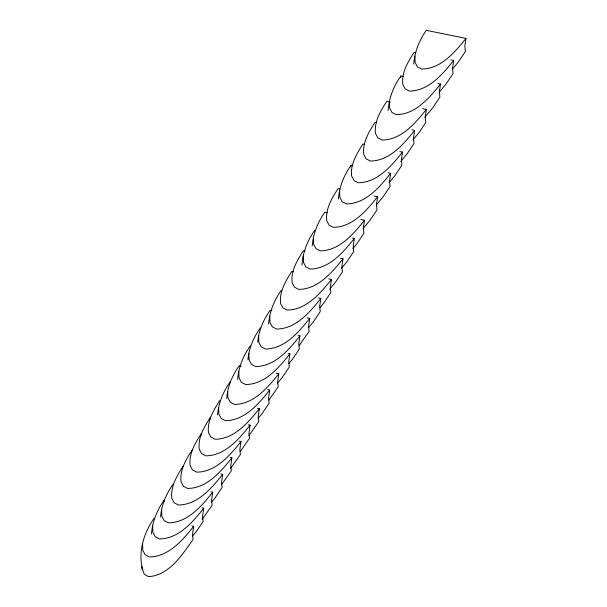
<?xml version="1.0" encoding="UTF-8"?>
<svg xmlns="http://www.w3.org/2000/svg" width="607" height="607" viewBox="0 0 607 607"><rect width="100%" height="100%" fill="white"/><g stroke="black" fill="none" stroke-linecap="round" stroke-linejoin="round"><path stroke-width="0.91" d="M154.079 518.264C143.032 533.948 136.689 555.875 144.238 574.207L148.518 576.65C169.072 575.451 182.335 554.722 193.072 539.441L192.525 534.19L193.679 526.307L191.88 525.943M151.477 533.932C152.403 521.709 157.001 510.146 164.14 500.236L163.882 501.989M160.574 516.967C161.508 505.047 166.197 493.84 173.109 484.166M201.145 435.219L201.403 433.474C195.279 442.966 188.694 453.733 190.128 465.508L192.465 469.939L196.751 472.163C215.902 472.003 229.985 455.349 241.002 441.517L239.204 441.152M210.257 418.891L210.515 417.146C204.392 426.638 197.806 437.404 199.24 449.18L201.577 453.611L205.864 455.834C225.015 455.675 239.097 439.02 250.114 425.188L248.316 424.824M201.941 507.915L203.74 508.279L202.579 516.162L203.133 521.413L196.046 531.944L192.647 536.034M217.587 414.809C218.52 402.889 223.209 391.682 230.121 382.008M210.91 491.845L212.708 492.209L211.555 500.092L212.101 505.343L202.177 519.281M226.669 398.541C227.602 386.621 232.291 375.414 239.204 365.733L241.002 366.104M220.88 473.976L222.678 474.34L221.525 482.224L222.071 487.474L214.992 498.013L211.585 502.103M237.641 379.534C238.566 367.318 243.164 355.755 250.304 345.846M230.106 457.443L231.912 457.807L230.751 465.69L231.297 470.933L221.38 484.879M247.937 359.776C248.885 348.152 253.658 337.31 260.342 327.856M241.002 441.517L239.841 449.392L240.387 454.643L230.47 468.589M257.725 342.242C258.673 330.618 263.446 319.775 270.123 310.321L271.928 310.685M250.114 425.188L248.953 433.064L249.5 438.315L240.152 451.578M268.598 324.062C269.523 311.846 274.121 300.283 281.261 290.374M257.558 408.253L259.364 408.617L258.203 416.493L258.749 421.744L248.832 435.689M267.922 389.686L269.72 390.051L268.567 397.934L269.113 403.185L262.034 413.716L258.058 418.489M276.102 373.229L278.803 373.783L277.642 381.659L278.196 386.909L268.84 400.172M301.96 264.94C302.885 252.421 307.385 240.493 314.752 230.357M288.105 353.524L289.903 353.889L288.742 361.772L289.296 367.015L282.209 377.554L277.672 383.009M312.241 245.865C313.159 233.649 317.764 222.086 324.904 212.177L327.598 212.723M298.143 335.534L299.941 335.906L298.781 343.782L299.327 349.033L292.248 359.572L288.841 363.661M307.028 317.818L309.729 318.364L308.568 326.247L309.115 331.498L299.198 345.444M318.159 297.87L320.86 298.416L319.707 306.3L320.253 311.543L313.174 322.082L308.629 327.537M338.44 198.929C339.359 186.706 343.957 175.142 351.096 165.233L352.902 165.597M328.759 278.871L331.46 279.417L330.307 287.301L330.853 292.551L323.774 303.09L319.798 307.855M350.838 166.986L351.096 165.233M340.299 258.195L343.001 258.741L341.84 266.625L342.394 271.875L335.307 282.414L329.631 289.228M352.553 238.035L354.351 238.399L353.198 246.283L353.744 251.533L346.665 262.065L341.559 268.203M360.899 219.484L364.503 220.22L363.343 228.103L363.889 233.346L356.81 243.885L352.834 248.658M388.116 110.557C389.041 98.046 393.541 86.118 400.908 75.981L403.609 76.528M374.033 195.962L377.63 196.698L376.469 204.574L377.023 209.825L369.936 220.364L363.13 228.543M400.65 77.726L400.908 75.981M388.002 172.729L390.696 173.276L389.542 181.159L390.089 186.41L383.009 196.941L376.196 205.12M413.716 64.046C414.634 51.823 419.232 40.259 426.372 30.35L465.971 38.393L464.818 46.276L465.364 51.527L458.285 62.058L452.61 68.879M399.816 151.553L402.517 152.099L401.356 159.982L401.91 165.233L394.823 175.764L389.148 182.586M411.925 129.852L414.627 130.399L413.473 138.282L414.02 143.533L406.94 154.064L400.696 161.561M422.745 108.676L426.342 109.404L425.188 117.288L425.735 122.538L418.655 133.077L412.972 139.891M437.814 83.478L440.507 84.024L439.354 91.907L439.9 97.15L432.821 107.689L424.87 117.234M450.978 59.873L453.679 60.427L452.526 68.303L453.072 73.553L445.993 84.092L439.18 92.272M219.757 400.574C213.641 410.066 207.055 420.833 208.489 432.609L210.826 437.04L215.113 439.263C234.256 439.104 248.346 422.449 259.364 408.617M192.305 449.764C186.19 459.256 179.604 470.023 181.038 481.799L183.367 486.23L187.662 488.453C206.805 488.294 220.895 471.639 231.912 457.807M183.079 466.297C176.956 475.797 170.377 486.564 171.811 498.332L174.141 502.771L178.435 504.994C197.578 504.834 211.661 488.172 222.678 474.34M465.971 38.393C454.962 52.225 440.872 68.887 421.728 69.039L417.434 66.816L415.105 62.384L414.885 56.041M453.679 60.427C442.662 74.251 428.58 90.913 409.437 91.073L405.142 88.85L402.813 84.419C401.379 72.643 407.957 61.876 414.08 52.377L415.878 52.748M440.507 84.024C429.49 97.856 415.408 114.511 396.265 114.67L391.97 112.447L389.641 108.016L389.421 101.672M426.342 109.404C415.325 123.236 401.242 139.898 382.099 140.058L377.804 137.835L375.475 133.396C374.041 121.628 380.619 110.861 386.742 101.361L390.347 102.097M414.627 130.399C403.609 144.231 389.527 160.893 370.384 161.045L366.089 158.822L363.76 154.39C362.326 142.615 368.904 131.848 375.027 122.356L376.826 122.72M402.517 152.099C391.5 165.931 377.417 182.593 358.274 182.745L353.98 180.522L351.643 176.091C350.216 164.315 356.795 153.556 362.918 144.056L364.716 144.42M390.696 173.276C379.686 187.108 365.596 203.77 346.453 203.922L342.158 201.699L339.829 197.267L339.609 190.924M377.63 196.698C366.613 210.523 352.53 227.185 333.387 227.344L329.093 225.121L326.756 220.682C325.329 208.914 331.908 198.148 338.031 188.648L339.829 189.02M364.503 220.22C353.486 234.052 339.404 250.706 320.253 250.866L315.966 248.642L313.629 244.211L313.417 237.868M354.351 238.399C343.342 252.231 329.252 268.893 310.109 269.045L305.814 266.822L303.485 262.391L303.265 256.048M343.001 258.741C331.983 272.573 317.901 289.236 298.758 289.395L294.463 287.172L292.126 282.733C290.7 270.965 297.278 260.198 303.401 250.699L305.2 251.063M331.46 279.417C320.443 293.249 306.36 309.911 287.217 310.071L282.923 307.848L280.593 303.409C279.159 291.641 285.745 280.874 291.861 271.375L293.659 271.739M320.86 298.416C309.843 312.248 295.761 328.903 276.617 329.062L272.323 326.839L269.994 322.408L269.774 316.065M309.729 318.364C298.712 332.196 284.622 348.858 265.479 349.017L261.192 346.794L258.855 342.356L258.643 336.012M299.941 335.906C288.924 349.731 274.842 366.393 255.691 366.552L251.404 364.329L249.067 359.89L248.855 353.555M289.903 353.889C278.886 367.721 264.804 384.375 245.66 384.535L241.366 382.311L239.029 377.88L238.817 371.537M278.803 373.783C267.786 387.607 253.703 404.27 234.552 404.429L230.265 402.206L227.928 397.767L227.716 391.432M269.72 390.051C258.703 403.883 244.621 420.537 225.478 420.697L221.183 418.473L218.854 414.042L218.634 407.699M212.708 492.209C201.691 506.041 187.609 522.695 168.465 522.855L164.171 520.631L161.841 516.2L161.621 509.857M203.74 508.279C192.722 522.111 178.64 538.773 159.497 538.925L155.202 536.702L152.865 532.271L152.653 525.928M193.679 526.307C182.661 540.139 168.579 556.794 149.436 556.953L145.141 554.73L142.812 550.299L142.592 543.955M141.871 566.346L141.932 569.116"/></g></svg>
